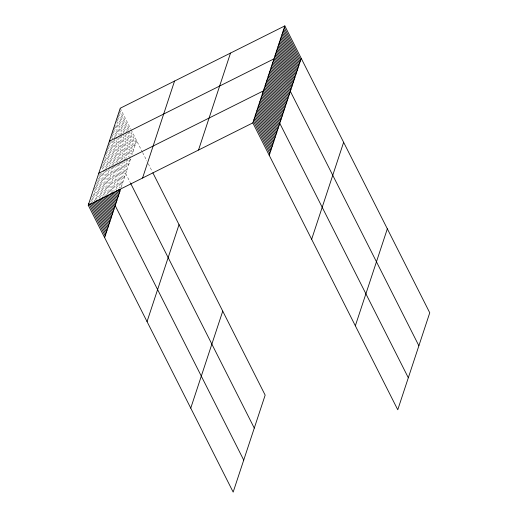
<?xml version="1.0" encoding="UTF-8"?>
<svg xmlns="http://www.w3.org/2000/svg" width="518" height="518" viewBox="0 0 518 518"><rect width="100%" height="100%" fill="white"/><g stroke="black" fill="none" stroke-linecap="round" stroke-linejoin="round"><path stroke-width="0.39" stroke-dasharray="2.59 1.94" d="M121.244 187.257L130.698 158.586M136.616 140.65L132.038 154.532L115.656 122.112M120.241 108.23L130.795 129.124M131.158 129.843L142.269 151.845M142.625 152.545L146.866 160.943M148.284 163.746L152.169 171.445M119.664 109.965L129.494 129.416M130.95 132.297L136.046 142.385M119.095 111.7L128.555 130.432M128.917 131.151L135.47 144.121M118.518 113.436L127.253 130.724M127.622 131.449L134.9 145.856M117.949 115.171L134.324 147.591M117.372 116.906L125.019 132.038M125.382 132.757L133.754 149.326M116.803 118.641L133.178 151.062M116.595 121.095L122.779 133.346M123.148 134.065L132.608 152.797M115.812 125.285L120.545 134.654M120.908 135.373L131.099 155.549M114.51 125.583L119.244 134.952M119.606 135.671L130.16 156.565M113.941 127.318L117.942 135.243M118.311 135.962L128.865 156.857M129.228 157.576L130.316 159.738M113.371 129.053L127.564 157.155M129.021 160.036L129.746 161.474M112.794 130.789L115.708 136.551M116.071 137.27L126.625 158.165M126.988 158.89L129.176 163.209M112.225 132.524L125.324 158.463M125.686 159.181L128.6 164.944M111.648 134.259L113.468 137.859M113.837 138.584L128.03 166.679M111.441 136.713L123.09 159.771M123.452 160.489L127.454 168.415M112.328 141.33L121.788 160.068M122.151 160.787L126.884 170.15M110.295 140.184L120.849 161.079M121.218 161.804L126.314 171.885M109.363 141.2L130.335 182.718M108.774 142.981L118.603 162.432M118.965 163.151L125.155 175.401M108.191 144.755L117.288 162.769M117.651 163.487L124.566 177.182M107.602 146.536L115.974 163.105M116.336 163.824L123.977 178.956M107.012 148.31L123.394 180.737M106.43 150.09L113.707 164.497M114.07 165.223L122.805 182.511M105.84 151.871L112.393 164.834M112.756 165.559L122.222 184.291M105.258 153.645L111.441 165.896M111.804 166.615L121.633 186.072M105.394 156.863L110.127 166.233M110.489 166.951L121.044 187.846M104.811 158.644L119.729 188.183M104.222 160.418L107.861 167.625M108.23 168.344L118.415 188.52M103.639 162.199L117.469 189.575M103.05 163.979L105.232 168.298M105.601 169.023L116.155 189.912M102.467 165.754L114.841 190.255M101.515 166.809L102.972 169.697M103.335 170.416L113.889 191.31M103.108 172.915L112.574 191.647M101.793 173.252L111.26 191.984M100.479 173.588L110.308 193.039M99.534 174.644L108.994 193.376M98.944 176.424L108.042 194.438M98.362 178.198L106.727 194.774M97.772 179.979L105.413 195.111M97.183 181.753L104.099 195.448M96.601 183.534L103.153 196.503M96.011 185.314L101.839 196.84M95.429 187.089L100.524 197.177M94.477 188.144L99.573 198.232M94.25 190.643L98.258 198.569M94.03 193.143L97.306 199.631M93.078 194.198L95.992 199.967M92.495 195.979L95.04 201.023M91.906 197.759L93.726 201.36M91.323 199.534L92.411 201.696M90.734 201.314L91.459 202.752"/><path stroke-width="0.78" d="M152.875 172.844L265.158 395.124L233.165 492.1L88.248 205.206L120.241 108.23L284.835 25.9L429.752 312.794L397.759 409.77L252.842 122.876L284.835 25.9M104.623 237.626L120.461 189.627M142.56 178.037L174.553 81.061M198.524 150.045L230.516 53.069M147.041 321.607L179.034 224.624M269.218 155.303L301.211 58.32M190.747 408.126L222.74 311.15M311.642 239.277L343.628 142.301M355.342 325.796L387.334 228.82M109.363 141.2L273.957 58.871L418.874 345.765M98.802 173.206L263.397 90.877L408.32 377.771M88.248 205.206L252.842 122.876M284.259 27.635L300.641 60.056M283.689 29.371L300.064 61.791M283.113 31.106L299.495 63.526M282.543 32.841L298.918 65.262M281.973 34.576L298.349 66.997M281.397 36.312L297.779 68.732M280.827 38.047L297.202 70.467M280.251 39.782L296.633 72.203M279.681 41.518L296.056 73.938M279.105 43.253L295.487 75.68M278.535 44.988L294.91 77.415M277.965 46.724L294.341 79.15M277.389 48.459L293.771 80.886M276.819 50.194L293.194 82.621M276.243 51.929L292.625 84.356M275.673 53.665L292.048 86.092M275.103 55.4L291.479 87.827M274.527 57.135L290.909 89.562M273.368 60.651L289.75 93.072M272.785 62.425L289.161 94.852M272.196 64.206L288.571 96.626M271.607 65.987L287.989 98.407M271.024 67.761L287.399 100.188M270.435 69.541L286.817 101.962M269.852 71.316L286.227 103.742M269.263 73.096L285.645 105.517M268.68 74.877L285.055 107.297M268.091 76.651L284.466 109.071M267.502 78.432L283.883 110.852M266.919 80.206L283.294 112.633M266.33 81.986L282.711 114.407M265.747 83.761L282.122 116.187M265.158 85.541L281.533 117.962M264.568 87.322L280.95 119.742M263.986 89.096L280.361 121.523M262.814 92.651L279.189 125.078M262.225 94.431L278.606 126.852M261.642 96.206L278.017 128.632M261.053 97.986L277.428 130.406M260.463 99.767L276.845 132.187M259.881 101.541L276.256 133.968M259.291 103.322L275.673 135.742M258.709 105.096L275.084 137.523M258.119 106.876L274.501 139.297M257.537 108.657L273.912 141.077M256.947 110.431L273.323 142.858M256.358 112.212L272.74 144.632M255.775 113.986L272.151 146.413M255.186 115.767L271.568 148.187M254.603 117.541L270.979 149.967M254.014 119.321L270.39 151.742M253.425 121.102L269.807 153.522M130.685 183.424L254.28 428.095M118.784 189.238L119.872 191.401M117.832 190.3L119.289 193.182M116.518 190.637L118.7 194.956M115.566 191.692L118.117 196.736M114.251 192.029L117.528 198.517M112.937 192.366L116.938 200.291M111.623 192.702L116.356 202.072M110.671 193.758L115.767 203.846M109.725 194.82L243.725 460.101M108.411 195.156L114.595 207.401M107.096 195.493L114.012 209.181M105.782 195.83L113.423 210.962M104.83 196.885L112.833 212.736M103.516 197.222L112.251 214.517M102.201 197.559L111.661 216.291M101.25 198.621L111.079 218.072M99.935 198.957L110.489 219.852M98.983 200.013L109.9 221.626M97.669 200.349L109.317 223.407M96.354 200.686L108.728 225.181M95.04 201.023L108.145 226.962M94.088 202.078L107.556 228.736M93.143 203.14L106.973 230.516M91.828 203.477L106.384 232.297M90.514 203.814L105.795 234.071M88.831 203.425L105.212 235.852"/></g></svg>
